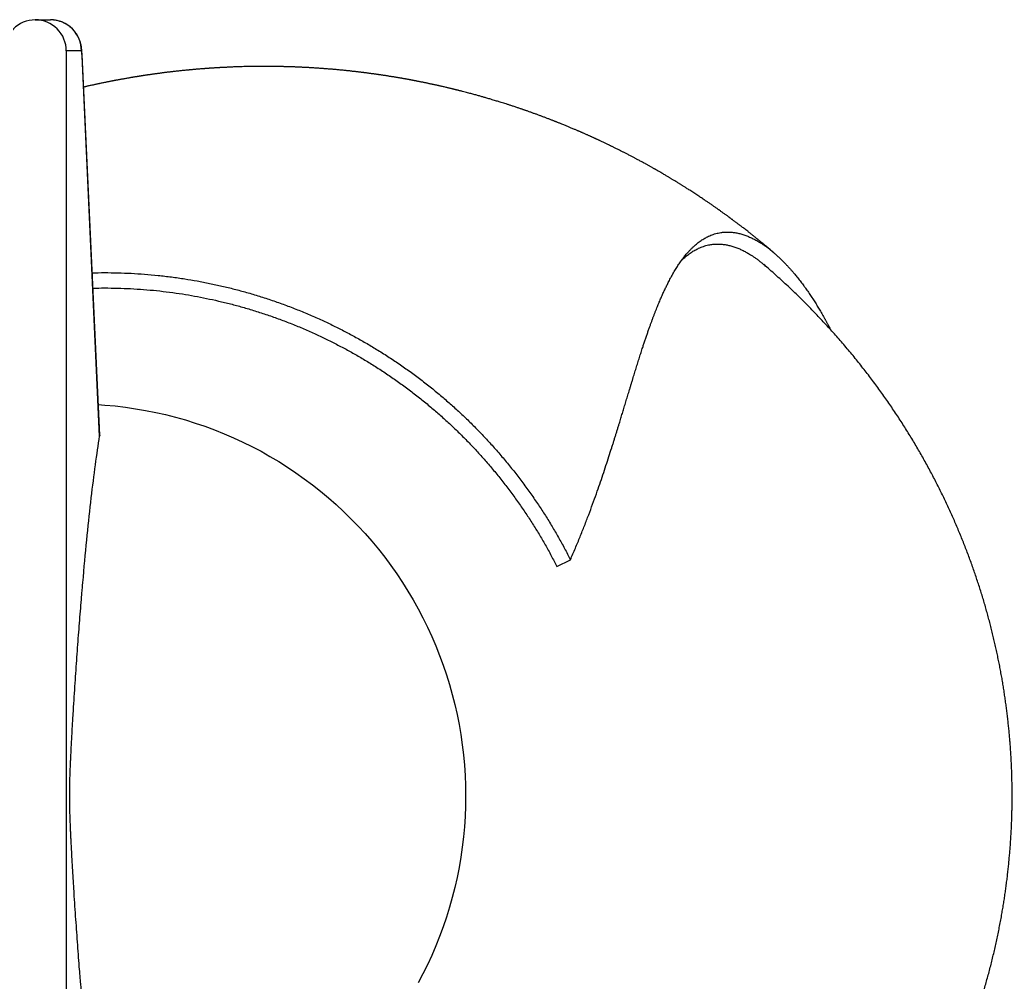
# Model space of a CAD drawing. Header units: millimetres. Extents: x 0 to 594, y 0 to 420.
# Drawn here: x 181.61 to 197.6, y 302.98 to 318.48 of the extents above; entities that cross this region are included whole.
import ezdxf

# ---------------------------------------------------------------- set-up
doc = ezdxf.new("R2010")
doc.units = ezdxf.units.MM

msp = doc.modelspace()

# ---------------------------------------------------------------- linework, layer by layer
at = {"color": 7, "linetype": 'Continuous', "lineweight": 25}
for p, q in [((181.856, 318.483), (182.1, 318.483)), ((182.6, 317.983), (182.356, 317.983)), ((182.356, 317.983), (182.356, 293.983)), ((182.894, 311.791), (182.61, 317.922)), ((182.893, 311.779), (182.61, 317.899)), ((182.894, 311.791), (182.893, 311.779)), ((190.262, 309.676), (190.48, 309.787))]:
    msp.add_line(p, q, dxfattribs=at)
at = {"color": 7, "linetype": 'Continuous', "lineweight": 25, "flags": 128}
for points in [[(182.61, 317.899), (182.609, 317.914), (182.608, 317.928), (182.607, 317.94), (182.606, 317.951), (182.605, 317.961), (182.604, 317.969), (182.603, 317.975), (182.602, 317.979), (182.601, 317.982), (182.6, 317.983)], [(182.61, 317.899), (182.61, 317.919), (182.61, 317.922)], [(182.871, 312.286), (182.979, 312.279), (183.144, 312.264), (183.308, 312.244), (183.471, 312.22), (183.634, 312.192), (183.796, 312.16), (183.957, 312.124), (184.117, 312.083), (184.276, 312.038), (184.433, 311.989), (184.59, 311.936), (184.745, 311.879), (184.898, 311.817), (185.05, 311.752), (185.2, 311.683), (185.348, 311.61), (185.494, 311.533), (185.638, 311.452), (185.78, 311.368), (185.919, 311.279), (186.057, 311.187), (186.191, 311.092), (186.324, 310.993), (186.453, 310.891), (186.58, 310.785), (186.704, 310.676), (186.826, 310.564), (186.944, 310.448), (187.059, 310.33), (187.171, 310.209), (187.28, 310.084), (187.386, 309.957), (187.488, 309.827), (187.587, 309.695), (187.682, 309.56), (187.774, 309.422), (187.862, 309.283), (187.946, 309.14), (188.027, 308.996), (188.104, 308.85), (188.177, 308.702), (188.246, 308.551), (188.311, 308.4), (188.372, 308.246), (188.429, 308.091), (188.483, 307.934), (188.531, 307.776), (188.576, 307.617), (188.617, 307.457), (188.653, 307.296), (188.686, 307.134), (188.714, 306.971), (188.737, 306.807), (188.757, 306.643), (188.772, 306.478), (188.783, 306.313), (188.789, 306.148), (188.791, 305.983), (188.789, 305.817), (188.783, 305.652), (188.772, 305.487), (188.757, 305.323), (188.737, 305.158), (188.714, 304.995), (188.686, 304.832), (188.653, 304.67), (188.617, 304.508), (188.576, 304.348), (188.531, 304.189), (188.483, 304.031), (188.429, 303.875), (188.372, 303.72), (188.311, 303.566), (188.246, 303.414), (188.177, 303.264), (188.104, 303.116), (188.027, 302.969)]]:
    msp.add_lwpolyline(points, dxfattribs=at)
at = {"color": 7, "linetype": 'Continuous', "lineweight": 25}
for centre, start, end in [((181.857, 317.983), 90.0393, 180.0393), ((181.856, 317.983), 359.9607, 89.9607), ((182.1, 317.983), 359.9607, 89.9607)]:
    msp.add_arc(centre, 0.5, start, end, dxfattribs=at)
for points, knots in [([(182.61, 317.922), (182.61, 317.925), (182.609, 317.935), (182.608, 317.952), (182.607, 317.974), (182.605, 317.994), (182.603, 318.013), (182.601, 318.029), (182.599, 318.044), (182.597, 318.058), (182.594, 318.073), (182.591, 318.088), (182.587, 318.105), (182.582, 318.123), (182.576, 318.142), (182.568, 318.163), (182.559, 318.184), (182.549, 318.206), (182.537, 318.228), (182.524, 318.25), (182.509, 318.271), (182.494, 318.292), (182.477, 318.312), (182.459, 318.332), (182.44, 318.35), (182.42, 318.367), (182.4, 318.384), (182.378, 318.399), (182.356, 318.413), (182.332, 318.426), (182.308, 318.438), (182.281, 318.449), (182.254, 318.459), (182.225, 318.467), (182.197, 318.474), (182.169, 318.478), (182.14, 318.481), (182.118, 318.483), (182.104, 318.483), (182.1, 318.483)], [0, 0, 0, 0, 0.0133721, 0.0422196, 0.0729642, 0.1087514, 0.1373366, 0.1595844, 0.1803701, 0.1998812, 0.2190308, 0.2383154, 0.2584172, 0.2798914, 0.3030661, 0.3279671, 0.3543238, 0.3817344, 0.4098453, 0.4384109, 0.4672748, 0.4963391, 0.5255418, 0.5548435, 0.584218, 0.6136478, 0.6431207, 0.6726278, 0.7021627, 0.7317205, 0.7612975, 0.794235, 0.8270008, 0.859505, 0.8917624, 0.9237874, 0.9555918, 0.987185, 1, 1, 1, 1]), ([(193.764, 314.728), (193.757, 314.734), (193.74, 314.748), (193.714, 314.771), (193.684, 314.796), (193.654, 314.821), (193.63, 314.841), (193.611, 314.857), (193.596, 314.869), (193.577, 314.885), (193.557, 314.902), (193.535, 314.919), (193.516, 314.935), (193.501, 314.947), (193.487, 314.958), (193.473, 314.969), (193.458, 314.982), (193.44, 314.996), (193.422, 315.01), (193.404, 315.025), (193.386, 315.039), (193.369, 315.053), (193.353, 315.065), (193.333, 315.081), (193.309, 315.099), (193.282, 315.12), (193.256, 315.14), (193.235, 315.156), (193.218, 315.169), (193.206, 315.178), (193.193, 315.188), (193.18, 315.198), (193.166, 315.209), (193.151, 315.22), (193.136, 315.231), (193.121, 315.242), (193.106, 315.253), (193.092, 315.264), (193.078, 315.274), (193.067, 315.282), (193.057, 315.29), (193.049, 315.296), (193.042, 315.301), (193.034, 315.307), (193.023, 315.314), (193.01, 315.324), (192.994, 315.336), (192.975, 315.349), (192.955, 315.364), (192.935, 315.378), (192.916, 315.392), (192.899, 315.404), (192.884, 315.415), (192.87, 315.425), (192.858, 315.433), (192.843, 315.444), (192.825, 315.456), (192.805, 315.471), (192.784, 315.485), (192.763, 315.5), (192.742, 315.514), (192.72, 315.529), (192.7, 315.543), (192.68, 315.556), (192.659, 315.571), (192.635, 315.587), (192.608, 315.605), (192.579, 315.624), (192.549, 315.644), (192.517, 315.665), (192.484, 315.687), (192.452, 315.708), (192.421, 315.728), (192.392, 315.746), (192.366, 315.763), (192.342, 315.778), (192.32, 315.792), (192.301, 315.804), (192.284, 315.815), (192.267, 315.825), (192.249, 315.836), (192.231, 315.848), (192.211, 315.86), (192.189, 315.873), (192.167, 315.887), (192.144, 315.901), (192.124, 315.913), (192.106, 315.924), (192.09, 315.934), (192.073, 315.943), (192.055, 315.954), (192.035, 315.966), (192.012, 315.979), (191.988, 315.994), (191.964, 316.008), (191.941, 316.021), (191.921, 316.033), (191.904, 316.043), (191.889, 316.051), (191.877, 316.058), (191.868, 316.064), (191.86, 316.068), (191.851, 316.073), (191.841, 316.079), (191.828, 316.086), (191.814, 316.094), (191.797, 316.104), (191.778, 316.114), (191.759, 316.125), (191.74, 316.136), (191.721, 316.146), (191.702, 316.157), (191.681, 316.168), (191.657, 316.181), (191.632, 316.195), (191.607, 316.208), (191.582, 316.222), (191.559, 316.234), (191.539, 316.245), (191.521, 316.254), (191.502, 316.264), (191.482, 316.275), (191.459, 316.287), (191.436, 316.299), (191.412, 316.312), (191.389, 316.323), (191.368, 316.334), (191.348, 316.344), (191.329, 316.354), (191.308, 316.365), (191.286, 316.376), (191.262, 316.388), (191.238, 316.4), (191.215, 316.411), (191.193, 316.422), (191.174, 316.432), (191.156, 316.441), (191.14, 316.448), (191.125, 316.456), (191.109, 316.463), (191.092, 316.472), (191.073, 316.481), (191.052, 316.491), (191.03, 316.501), (191.006, 316.513), (190.983, 316.524), (190.962, 316.534), (190.943, 316.542), (190.927, 316.55), (190.913, 316.556), (190.902, 316.561), (190.892, 316.566), (190.882, 316.571), (190.87, 316.576), (190.856, 316.582), (190.841, 316.589), (190.826, 316.596), (190.811, 316.603), (190.797, 316.609), (190.78, 316.617), (190.763, 316.624), (190.744, 316.633), (190.724, 316.642), (190.703, 316.651), (190.685, 316.659), (190.669, 316.666), (190.655, 316.672), (190.64, 316.679), (190.623, 316.686), (190.605, 316.694), (190.587, 316.701), (190.568, 316.71), (190.546, 316.719), (190.521, 316.729), (190.496, 316.74), (190.472, 316.75), (190.449, 316.76), (190.425, 316.77), (190.4, 316.78), (190.373, 316.791), (190.345, 316.802), (190.32, 316.812), (190.299, 316.821), (190.28, 316.828), (190.264, 316.835), (190.247, 316.841), (190.231, 316.848), (190.214, 316.854), (190.196, 316.861), (190.175, 316.87), (190.154, 316.878), (190.131, 316.887), (190.109, 316.895), (190.085, 316.904), (190.062, 316.913), (190.039, 316.922), (190.015, 316.93), (189.992, 316.939), (189.968, 316.948), (189.944, 316.957), (189.921, 316.965), (189.899, 316.973), (189.876, 316.981), (189.853, 316.989), (189.83, 316.998), (189.806, 317.006), (189.782, 317.015), (189.76, 317.022), (189.74, 317.029), (189.722, 317.036), (189.704, 317.042), (189.685, 317.048), (189.663, 317.055), (189.64, 317.063), (189.615, 317.072), (189.588, 317.081), (189.561, 317.09), (189.535, 317.098), (189.51, 317.106), (189.487, 317.114), (189.458, 317.123), (189.425, 317.134), (189.385, 317.146), (189.35, 317.157), (189.321, 317.166), (189.29, 317.176), (189.256, 317.186), (189.219, 317.197), (189.182, 317.208), (189.149, 317.218), (189.12, 317.226), (189.093, 317.234), (189.068, 317.241), (189.041, 317.249), (189.014, 317.257), (188.985, 317.265), (188.955, 317.273), (188.924, 317.281), (188.892, 317.29), (188.858, 317.299), (188.822, 317.309), (188.783, 317.319), (188.749, 317.328), (188.721, 317.335), (188.702, 317.34), (188.685, 317.344), (188.671, 317.348), (188.658, 317.351), (188.646, 317.354), (188.634, 317.357), (188.623, 317.359), (188.613, 317.362), (188.603, 317.364), (188.593, 317.367), (188.581, 317.37), (188.567, 317.373), (188.551, 317.377), (188.533, 317.381), (188.512, 317.386), (188.488, 317.392), (188.462, 317.398), (188.434, 317.405), (188.408, 317.411), (188.384, 317.416), (188.363, 317.421), (188.345, 317.425), (188.327, 317.429), (188.31, 317.433), (188.292, 317.436), (188.277, 317.44), (188.264, 317.443), (188.252, 317.445), (188.238, 317.448), (188.222, 317.451), (188.204, 317.455), (188.185, 317.459), (188.165, 317.464), (188.144, 317.468), (188.123, 317.472), (188.1, 317.477), (188.077, 317.481), (188.054, 317.486), (188.032, 317.49), (188.012, 317.494), (187.993, 317.498), (187.977, 317.501), (187.963, 317.504), (187.95, 317.506), (187.936, 317.509), (187.924, 317.511), (187.912, 317.514), (187.901, 317.516), (187.89, 317.518), (187.88, 317.52), (187.869, 317.522), (187.857, 317.524), (187.844, 317.526), (187.829, 317.529), (187.813, 317.532), (187.796, 317.535), (187.779, 317.538), (187.761, 317.541), (187.744, 317.544), (187.727, 317.547), (187.711, 317.55), (187.695, 317.552), (187.679, 317.555), (187.662, 317.558), (187.643, 317.561), (187.623, 317.564), (187.601, 317.568), (187.578, 317.571), (187.555, 317.575), (187.533, 317.579), (187.51, 317.582), (187.488, 317.586), (187.466, 317.589), (187.446, 317.592), (187.428, 317.595), (187.412, 317.597), (187.399, 317.599), (187.387, 317.6), (187.374, 317.602), (187.359, 317.605), (187.341, 317.607), (187.321, 317.61), (187.298, 317.613), (187.275, 317.616), (187.251, 317.619), (187.227, 317.623), (187.204, 317.626), (187.181, 317.629), (187.159, 317.631), (187.14, 317.634), (187.122, 317.636), (187.104, 317.638), (187.086, 317.64), (187.068, 317.643), (187.049, 317.645), (187.029, 317.647), (187.007, 317.65), (186.983, 317.652), (186.958, 317.655), (186.935, 317.658), (186.914, 317.66), (186.894, 317.662), (186.875, 317.664), (186.854, 317.666), (186.83, 317.669), (186.802, 317.671), (186.771, 317.674), (186.737, 317.678), (186.704, 317.681), (186.673, 317.683), (186.645, 317.686), (186.62, 317.688), (186.595, 317.69), (186.567, 317.692), (186.54, 317.694), (186.514, 317.696), (186.49, 317.698), (186.465, 317.7), (186.44, 317.702), (186.415, 317.703), (186.388, 317.705), (186.361, 317.707), (186.334, 317.709), (186.308, 317.71), (186.284, 317.712), (186.264, 317.713), (186.245, 317.714), (186.227, 317.715), (186.207, 317.716), (186.185, 317.717), (186.162, 317.718), (186.139, 317.719), (186.117, 317.72), (186.096, 317.721), (186.074, 317.722), (186.05, 317.723), (186.025, 317.724), (186.003, 317.725), (185.981, 317.725), (185.959, 317.726), (185.935, 317.727), (185.91, 317.728), (185.883, 317.728), (185.855, 317.729), (185.827, 317.73), (185.799, 317.73), (185.772, 317.731), (185.749, 317.731), (185.729, 317.731), (185.712, 317.732), (185.694, 317.732), (185.675, 317.732), (185.653, 317.732), (185.628, 317.732), (185.603, 317.733), (185.578, 317.733), (185.552, 317.733), (185.52, 317.733), (185.484, 317.733), (185.443, 317.732), (185.405, 317.732), (185.372, 317.732), (185.341, 317.731), (185.305, 317.731), (185.264, 317.73), (185.215, 317.729), (185.174, 317.727), (185.14, 317.726), (185.115, 317.726), (185.09, 317.725), (185.063, 317.724), (185.034, 317.723), (185.007, 317.721), (184.981, 317.72), (184.958, 317.719), (184.936, 317.718), (184.916, 317.717), (184.898, 317.716), (184.883, 317.716), (184.869, 317.715), (184.855, 317.714), (184.841, 317.713), (184.829, 317.713), (184.817, 317.712), (184.804, 317.711), (184.788, 317.71), (184.772, 317.709), (184.754, 317.708), (184.735, 317.707), (184.715, 317.706), (184.695, 317.705), (184.677, 317.703), (184.661, 317.702), (184.646, 317.701), (184.632, 317.7), (184.62, 317.699), (184.609, 317.699), (184.599, 317.698), (184.59, 317.697), (184.58, 317.696), (184.567, 317.696), (184.553, 317.694), (184.535, 317.693), (184.515, 317.691), (184.493, 317.69), (184.47, 317.688), (184.447, 317.686), (184.425, 317.684), (184.404, 317.682), (184.386, 317.68), (184.367, 317.679), (184.348, 317.677), (184.328, 317.675), (184.305, 317.673), (184.28, 317.67), (184.253, 317.668), (184.224, 317.665), (184.194, 317.662), (184.165, 317.658), (184.138, 317.656), (184.113, 317.653), (184.09, 317.65), (184.068, 317.648), (184.045, 317.645), (184.025, 317.643), (184.008, 317.641), (183.991, 317.639), (183.972, 317.636), (183.95, 317.634), (183.927, 317.631), (183.903, 317.627), (183.879, 317.624), (183.857, 317.621), (183.835, 317.619), (183.814, 317.616), (183.793, 317.613), (183.773, 317.61), (183.753, 317.607), (183.735, 317.605), (183.718, 317.602), (183.704, 317.6), (183.69, 317.598), (183.678, 317.597), (183.667, 317.595), (183.656, 317.593), (183.646, 317.592), (183.635, 317.59), (183.622, 317.588), (183.605, 317.586), (183.586, 317.583), (183.566, 317.58), (183.548, 317.577), (183.532, 317.574), (183.517, 317.572), (183.503, 317.57), (183.488, 317.567), (183.47, 317.564), (183.45, 317.561), (183.431, 317.558), (183.412, 317.555), (183.394, 317.552), (183.374, 317.548), (183.351, 317.544), (183.326, 317.54), (183.299, 317.535), (183.273, 317.53), (183.248, 317.526), (183.227, 317.522), (183.207, 317.518), (183.19, 317.515), (183.175, 317.512), (183.162, 317.51), (183.152, 317.508), (183.143, 317.506), (183.133, 317.505), (183.121, 317.502), (183.108, 317.5), (183.093, 317.497), (183.074, 317.493), (183.054, 317.489), (183.031, 317.485), (183.009, 317.48), (182.984, 317.475), (182.957, 317.47), (182.929, 317.464), (182.905, 317.459), (182.883, 317.454), (182.862, 317.45), (182.843, 317.446), (182.824, 317.442), (182.806, 317.438), (182.786, 317.433), (182.764, 317.428), (182.739, 317.423), (182.715, 317.418), (182.692, 317.412), (182.672, 317.408), (182.655, 317.404), (182.642, 317.401), (182.636, 317.399), (182.634, 317.399)], [0, 0, 0, 0, 0.001904, 0.004873, 0.007651, 0.010531, 0.013247, 0.014604, 0.016007, 0.017698, 0.020046, 0.022122, 0.023924, 0.025453, 0.026531, 0.027777, 0.029237, 0.030911, 0.032798, 0.034431, 0.036168, 0.037809, 0.039313, 0.040706, 0.043415, 0.045986, 0.048421, 0.050844, 0.051994, 0.053183, 0.05441, 0.055677, 0.056982, 0.058331, 0.059846, 0.06119, 0.062669, 0.064093, 0.065351, 0.066442, 0.067353, 0.068102, 0.068696, 0.069305, 0.070367, 0.071653, 0.073165, 0.074901, 0.076862, 0.078789, 0.080576, 0.082185, 0.083616, 0.084868, 0.086016, 0.087124, 0.089053, 0.09093, 0.092934, 0.094837, 0.096846, 0.098861, 0.100757, 0.10255, 0.104464, 0.106763, 0.109286, 0.111981, 0.114817, 0.117795, 0.120859, 0.123937, 0.12681, 0.129471, 0.13195, 0.134174, 0.136142, 0.137855, 0.139366, 0.140965, 0.142693, 0.144312, 0.146038, 0.148097, 0.150405, 0.152507, 0.154383, 0.156034, 0.157459, 0.158875, 0.160507, 0.16236, 0.164433, 0.166725, 0.169106, 0.171133, 0.172968, 0.174573, 0.175946, 0.177089, 0.177825, 0.178486, 0.179279, 0.180216, 0.181297, 0.182675, 0.184233, 0.18597, 0.187776, 0.189572, 0.191337, 0.193043, 0.194689, 0.197199, 0.199556, 0.201827, 0.204124, 0.206451, 0.207991, 0.209551, 0.21125, 0.213128, 0.215185, 0.217341, 0.219585, 0.221666, 0.223584, 0.225339, 0.227039, 0.228895, 0.230946, 0.233167, 0.235385, 0.237562, 0.239554, 0.241358, 0.242976, 0.244405, 0.245677, 0.247058, 0.248608, 0.25033, 0.252222, 0.254285, 0.256439, 0.258602, 0.260621, 0.262257, 0.263686, 0.264909, 0.265925, 0.266755, 0.267643, 0.268734, 0.269973, 0.271359, 0.272893, 0.274023, 0.275367, 0.276923, 0.278534, 0.280049, 0.282126, 0.283991, 0.285643, 0.287083, 0.288313, 0.289449, 0.291137, 0.292763, 0.29433, 0.296028, 0.297999, 0.300245, 0.302762, 0.304708, 0.306775, 0.308964, 0.311275, 0.313707, 0.31623, 0.318592, 0.320568, 0.322362, 0.323986, 0.325526, 0.327004, 0.328419, 0.330037, 0.331626, 0.333401, 0.335383, 0.337598, 0.339529, 0.341628, 0.34383, 0.345924, 0.347891, 0.350214, 0.352332, 0.354297, 0.356289, 0.358324, 0.360373, 0.362497, 0.3647, 0.366865, 0.368869, 0.370663, 0.372247, 0.373722, 0.375416, 0.377352, 0.379534, 0.381726, 0.38412, 0.386605, 0.38896, 0.39118, 0.393265, 0.395214, 0.398705, 0.402303, 0.40584, 0.408513, 0.411338, 0.414338, 0.417513, 0.420596, 0.423431, 0.426029, 0.428402, 0.430637, 0.432977, 0.435438, 0.438014, 0.440652, 0.443337, 0.446302, 0.449263, 0.45241, 0.455873, 0.459651, 0.461583, 0.463294, 0.464778, 0.466038, 0.467158, 0.468213, 0.4692, 0.47021, 0.471139, 0.471988, 0.47285, 0.473901, 0.475143, 0.476578, 0.478204, 0.480023, 0.482003, 0.484624, 0.487185, 0.489525, 0.491586, 0.49343, 0.495059, 0.49656, 0.49808, 0.499623, 0.501186, 0.50216, 0.503181, 0.504384, 0.505781, 0.507371, 0.509122, 0.510972, 0.512798, 0.514598, 0.516681, 0.518729, 0.520742, 0.522719, 0.524577, 0.526211, 0.527655, 0.528911, 0.530024, 0.531261, 0.532403, 0.533452, 0.534407, 0.53527, 0.536244, 0.537132, 0.538155, 0.539312, 0.540604, 0.542031, 0.543592, 0.545225, 0.546691, 0.548288, 0.549783, 0.551217, 0.552591, 0.553904, 0.555488, 0.557062, 0.55884, 0.560833, 0.56304, 0.564924, 0.566928, 0.568955, 0.570982, 0.572866, 0.574732, 0.576349, 0.577717, 0.578835, 0.57977, 0.580894, 0.582264, 0.583881, 0.585646, 0.587634, 0.589775, 0.59192, 0.594026, 0.59599, 0.598116, 0.600036, 0.601752, 0.603281, 0.60483, 0.606412, 0.608027, 0.609674, 0.611404, 0.613369, 0.615577, 0.617827, 0.619891, 0.621767, 0.623456, 0.625067, 0.626891, 0.628944, 0.63142, 0.634078, 0.636901, 0.639674, 0.642328, 0.644896, 0.647357, 0.649823, 0.652331, 0.65479, 0.657067, 0.659179, 0.661278, 0.663503, 0.665753, 0.668051, 0.670456, 0.672968, 0.675389, 0.677307, 0.679081, 0.680711, 0.682229, 0.683934, 0.685894, 0.688111, 0.689992, 0.692025, 0.693994, 0.695679, 0.698049, 0.70026, 0.702243, 0.704081, 0.705965, 0.708032, 0.710283, 0.712718, 0.715142, 0.717615, 0.720135, 0.722529, 0.724693, 0.726321, 0.727788, 0.729266, 0.730981, 0.732933, 0.73505, 0.737628, 0.740294, 0.742949, 0.74556, 0.748762, 0.751908, 0.754957, 0.757904, 0.760662, 0.763225, 0.767299, 0.771553, 0.776043, 0.778339, 0.780567, 0.782725, 0.78499, 0.787525, 0.790331, 0.792331, 0.794443, 0.796426, 0.798155, 0.799692, 0.800964, 0.802121, 0.803455, 0.804678, 0.805789, 0.80679, 0.807856, 0.809203, 0.810832, 0.812309, 0.81396, 0.815785, 0.817633, 0.819251, 0.820673, 0.821981, 0.823179, 0.824267, 0.825244, 0.826111, 0.826876, 0.827729, 0.828756, 0.830087, 0.831629, 0.833381, 0.835344, 0.83748, 0.83949, 0.841484, 0.843264, 0.844819, 0.846151, 0.847751, 0.849445, 0.851238, 0.853795, 0.856486, 0.859203, 0.861925, 0.864529, 0.866909, 0.869065, 0.871029, 0.872993, 0.874991, 0.877024, 0.878224, 0.879658, 0.881343, 0.883279, 0.885428, 0.887583, 0.889713, 0.891645, 0.893556, 0.895447, 0.897318, 0.899126, 0.900764, 0.902498, 0.903979, 0.90525, 0.90643, 0.907523, 0.908512, 0.909419, 0.910242, 0.911058, 0.912247, 0.913715, 0.915462, 0.917487, 0.918904, 0.920388, 0.921741, 0.922938, 0.924032, 0.925906, 0.927681, 0.929356, 0.930931, 0.932508, 0.934293, 0.936294, 0.938511, 0.940942, 0.943513, 0.945536, 0.947485, 0.949236, 0.950789, 0.952142, 0.953199, 0.954092, 0.954843, 0.955691, 0.956702, 0.957874, 0.959209, 0.960864, 0.962716, 0.964713, 0.966714, 0.968696, 0.971426, 0.973868, 0.976022, 0.977889, 0.979666, 0.981486, 0.983076, 0.984698, 0.986417, 0.988399, 0.990649, 0.992869, 0.994873, 0.996662, 0.998236, 0.999543, 1, 1, 1, 1]), ([(190.48, 309.787), (190.507, 309.849), (190.562, 309.974), (190.637, 310.156), (190.708, 310.335), (190.776, 310.511), (190.839, 310.682), (190.899, 310.847), (190.954, 311.005), (191.005, 311.156), (191.054, 311.304), (191.101, 311.448), (191.137, 311.561), (191.164, 311.644), (191.181, 311.699), (191.198, 311.753), (191.214, 311.807), (191.231, 311.86), (191.247, 311.913), (191.262, 311.961), (191.276, 312.005), (191.288, 312.046), (191.3, 312.085), (191.312, 312.125), (191.324, 312.164), (191.336, 312.203), (191.353, 312.259), (191.374, 312.33), (191.4, 312.416), (191.42, 312.481), (191.434, 312.526), (191.441, 312.551), (191.449, 312.575), (191.456, 312.6), (191.464, 312.625), (191.471, 312.649), (191.479, 312.673), (191.493, 312.719), (191.513, 312.787), (191.54, 312.874), (191.567, 312.96), (191.594, 313.045), (191.62, 313.127), (191.644, 313.201), (191.666, 313.267), (191.686, 313.327), (191.706, 313.387), (191.726, 313.445), (191.746, 313.501), (191.765, 313.554), (191.782, 313.602), (191.799, 313.648), (191.816, 313.693), (191.833, 313.737), (191.849, 313.78), (191.866, 313.822), (191.887, 313.875), (191.912, 313.936), (191.942, 314.007), (191.972, 314.073), (192, 314.135), (192.029, 314.194), (192.054, 314.245), (192.076, 314.287), (192.091, 314.316), (192.102, 314.337), (192.11, 314.35), (192.117, 314.363), (192.128, 314.383), (192.144, 314.411), (192.164, 314.444), (192.184, 314.477), (192.204, 314.509), (192.225, 314.54), (192.245, 314.57), (192.265, 314.599), (192.286, 314.627), (192.306, 314.654), (192.327, 314.681), (192.348, 314.706), (192.373, 314.735), (192.402, 314.767), (192.435, 314.802), (192.467, 314.832), (192.498, 314.859), (192.527, 314.884), (192.556, 314.906), (192.586, 314.927), (192.616, 314.947), (192.646, 314.965), (192.676, 314.982), (192.709, 314.998), (192.745, 315.014), (192.784, 315.028), (192.824, 315.04), (192.864, 315.05), (192.91, 315.058), (192.964, 315.064), (193.024, 315.066), (193.086, 315.062), (193.148, 315.054), (193.211, 315.04), (193.275, 315.022), (193.327, 315.002), (193.368, 314.985), (193.397, 314.972), (193.426, 314.958), (193.455, 314.943), (193.484, 314.927), (193.514, 314.91), (193.54, 314.894), (193.564, 314.879), (193.584, 314.865), (193.605, 314.851), (193.625, 314.837), (193.646, 314.822), (193.667, 314.807), (193.687, 314.791), (193.715, 314.769), (193.751, 314.74), (193.793, 314.703), (193.836, 314.664), (193.879, 314.622), (193.92, 314.582), (193.957, 314.543), (193.992, 314.506), (194.026, 314.468), (194.06, 314.429), (194.092, 314.392), (194.12, 314.357), (194.145, 314.327), (194.17, 314.295), (194.194, 314.263), (194.219, 314.23), (194.244, 314.196), (194.277, 314.152), (194.316, 314.095), (194.363, 314.027), (194.407, 313.958), (194.45, 313.89), (194.491, 313.823), (194.527, 313.762), (194.558, 313.707), (194.579, 313.671), (194.593, 313.644), (194.602, 313.629), (194.61, 313.613), (194.619, 313.597), (194.633, 313.571), (194.651, 313.537), (194.666, 313.509), (194.672, 313.496)], [0, 0, 0, 0, 0.009897, 0.01982, 0.029724, 0.039659, 0.049571, 0.059511, 0.068862, 0.078242, 0.087591, 0.096977, 0.106323, 0.110085, 0.113854, 0.117574, 0.121309, 0.125056, 0.128817, 0.13259, 0.135511, 0.13844, 0.141378, 0.144324, 0.147279, 0.150242, 0.153164, 0.159936, 0.166755, 0.173622, 0.175654, 0.17769, 0.179731, 0.181776, 0.183824, 0.185877, 0.187934, 0.189969, 0.197657, 0.205406, 0.213215, 0.221086, 0.228948, 0.236645, 0.242734, 0.24886, 0.255021, 0.261219, 0.267366, 0.273414, 0.278626, 0.283863, 0.289125, 0.294412, 0.299724, 0.304955, 0.310061, 0.319481, 0.328977, 0.338548, 0.347295, 0.356102, 0.36497, 0.370855, 0.376767, 0.379069, 0.381304, 0.383542, 0.385784, 0.391868, 0.397978, 0.404113, 0.410273, 0.416452, 0.422514, 0.428598, 0.434704, 0.440832, 0.446981, 0.453152, 0.459237, 0.468809, 0.478425, 0.488086, 0.496279, 0.504439, 0.512625, 0.520836, 0.529071, 0.537234, 0.54541, 0.553604, 0.56393, 0.574225, 0.584512, 0.594815, 0.605134, 0.620288, 0.635454, 0.650629, 0.665796, 0.680948, 0.696141, 0.711293, 0.717946, 0.724644, 0.731334, 0.738012, 0.744676, 0.751327, 0.757987, 0.762601, 0.767207, 0.771805, 0.776395, 0.780975, 0.785548, 0.790112, 0.794678, 0.804083, 0.813445, 0.822763, 0.832041, 0.841462, 0.848828, 0.856161, 0.863462, 0.870758, 0.878172, 0.883444, 0.888697, 0.893932, 0.899147, 0.904342, 0.909615, 0.915001, 0.924819, 0.934563, 0.944231, 0.952935, 0.961577, 0.970154, 0.975781, 0.981379, 0.983142, 0.984981, 0.986818, 0.988652, 0.990482, 0.995773, 1, 1, 1, 1]), ([(192.274, 314.612), (192.286, 314.622), (192.306, 314.642), (192.337, 314.669), (192.367, 314.692), (192.396, 314.715), (192.426, 314.736), (192.456, 314.755), (192.486, 314.773), (192.517, 314.789), (192.55, 314.805), (192.586, 314.821), (192.626, 314.835), (192.665, 314.847), (192.705, 314.857), (192.752, 314.865), (192.805, 314.871), (192.866, 314.873), (192.927, 314.869), (192.989, 314.861), (193.052, 314.847), (193.116, 314.829), (193.168, 314.81), (193.209, 314.793), (193.237, 314.78), (193.266, 314.766), (193.295, 314.751), (193.324, 314.735), (193.353, 314.718), (193.38, 314.702), (193.403, 314.688), (193.423, 314.674), (193.444, 314.66), (193.464, 314.646), (193.484, 314.631), (193.505, 314.616), (193.525, 314.6), (193.553, 314.578), (193.578, 314.558), (193.597, 314.542), (193.601, 314.538)], [0, 0, 0, 0, 0.028827, 0.053781, 0.078632, 0.103563, 0.12857, 0.153652, 0.178514, 0.203415, 0.228371, 0.259821, 0.291177, 0.322506, 0.353886, 0.385314, 0.431471, 0.477663, 0.523881, 0.570075, 0.616222, 0.662495, 0.708644, 0.728907, 0.749307, 0.769683, 0.79002, 0.810318, 0.830574, 0.850859, 0.864912, 0.87894, 0.892942, 0.90692, 0.920871, 0.934797, 0.948696, 0.962603, 0.991247, 1, 1, 1, 1]), ([(197.601, 305.983), (197.6, 306.015), (197.6, 306.061), (197.6, 306.128), (197.599, 306.185), (197.597, 306.253), (197.595, 306.325), (197.593, 306.4), (197.589, 306.477), (197.586, 306.557), (197.581, 306.638), (197.576, 306.72), (197.57, 306.804), (197.563, 306.888), (197.556, 306.973), (197.548, 307.059), (197.539, 307.146), (197.529, 307.232), (197.519, 307.32), (197.508, 307.407), (197.496, 307.495), (197.483, 307.584), (197.47, 307.673), (197.456, 307.762), (197.441, 307.851), (197.425, 307.94), (197.408, 308.03), (197.391, 308.12), (197.372, 308.21), (197.353, 308.301), (197.333, 308.391), (197.313, 308.482), (197.291, 308.573), (197.268, 308.664), (197.245, 308.755), (197.221, 308.847), (197.196, 308.938), (197.17, 309.03), (197.143, 309.122), (197.115, 309.214), (197.086, 309.306), (197.057, 309.398), (197.026, 309.49), (196.995, 309.582), (196.963, 309.675), (196.929, 309.767), (196.895, 309.86), (196.86, 309.953), (196.823, 310.045), (196.786, 310.138), (196.748, 310.231), (196.709, 310.324), (196.669, 310.417), (196.628, 310.509), (196.585, 310.602), (196.542, 310.695), (196.498, 310.788), (196.453, 310.881), (196.406, 310.974), (196.359, 311.067), (196.31, 311.159), (196.261, 311.252), (196.21, 311.345), (196.158, 311.437), (196.106, 311.53), (196.052, 311.622), (195.997, 311.714), (195.941, 311.807), (195.883, 311.899), (195.825, 311.99), (195.766, 312.082), (195.705, 312.173), (195.643, 312.265), (195.58, 312.356), (195.516, 312.447), (195.451, 312.537), (195.385, 312.628), (195.317, 312.718), (195.248, 312.808), (195.179, 312.897), (195.108, 312.986), (195.035, 313.075), (194.962, 313.164), (194.887, 313.252), (194.812, 313.339), (194.735, 313.427), (194.656, 313.514), (194.577, 313.6), (194.496, 313.686), (194.415, 313.772), (194.332, 313.857), (194.248, 313.942), (194.162, 314.026), (194.076, 314.109), (193.988, 314.192), (193.899, 314.274), (193.809, 314.356), (193.718, 314.437), (193.647, 314.499), (193.607, 314.533), (193.598, 314.541)], [0, 0, 0, 0, 0.007941, 0.011102, 0.016359, 0.021815, 0.02767, 0.033787, 0.040113, 0.046603, 0.05323, 0.059972, 0.066812, 0.07374, 0.080748, 0.087828, 0.094976, 0.102189, 0.109464, 0.116801, 0.124197, 0.131653, 0.139168, 0.146743, 0.154378, 0.162074, 0.169831, 0.177652, 0.185536, 0.193486, 0.201502, 0.209587, 0.217742, 0.225968, 0.234268, 0.242642, 0.251093, 0.259623, 0.268232, 0.276924, 0.2857, 0.294561, 0.30351, 0.312548, 0.321678, 0.330901, 0.340219, 0.349634, 0.359148, 0.368763, 0.37848, 0.388301, 0.398228, 0.408263, 0.418408, 0.428665, 0.439034, 0.449519, 0.46012, 0.470839, 0.481678, 0.492639, 0.503723, 0.514932, 0.526267, 0.537729, 0.549321, 0.561044, 0.572898, 0.584886, 0.597009, 0.609268, 0.621664, 0.634199, 0.646874, 0.659689, 0.672646, 0.685746, 0.69899, 0.712379, 0.725914, 0.739596, 0.753425, 0.767402, 0.781528, 0.795803, 0.810229, 0.824805, 0.839532, 0.854411, 0.869442, 0.884625, 0.89996, 0.915448, 0.931088, 0.946882, 0.962828, 0.978927, 0.995179, 1, 1, 1, 1]), ([(182.773, 314.409), (182.838, 314.41), (182.976, 314.412), (183.186, 314.409), (183.402, 314.401), (183.618, 314.387), (183.834, 314.367), (184.049, 314.342), (184.26, 314.312), (184.465, 314.278), (184.665, 314.239), (184.865, 314.195), (185.063, 314.147), (185.264, 314.093), (185.468, 314.032), (185.674, 313.965), (185.878, 313.893), (186.08, 313.815), (186.28, 313.733), (186.475, 313.646), (186.663, 313.557), (186.845, 313.465), (187.025, 313.369), (187.203, 313.268), (187.382, 313.161), (187.561, 313.047), (187.741, 312.927), (187.918, 312.802), (188.092, 312.672), (188.262, 312.538), (188.425, 312.402), (188.582, 312.265), (188.733, 312.127), (188.88, 311.985), (189.023, 311.84), (189.166, 311.688), (189.308, 311.529), (189.448, 311.364), (189.584, 311.196), (189.716, 311.024), (189.843, 310.848), (189.964, 310.673), (190.077, 310.498), (190.185, 310.324), (190.288, 310.148), (190.387, 309.969), (190.449, 309.848), (190.48, 309.787)], [0, 0, 0, 0, 0.020785, 0.043633, 0.066481, 0.08933, 0.112178, 0.135026, 0.157875, 0.179417, 0.20096, 0.222503, 0.244046, 0.265589, 0.288437, 0.311285, 0.334133, 0.356982, 0.37983, 0.402678, 0.424221, 0.445764, 0.467307, 0.48885, 0.510392, 0.533241, 0.556089, 0.578937, 0.601786, 0.624634, 0.647482, 0.669025, 0.690568, 0.712111, 0.733653, 0.755196, 0.778044, 0.800893, 0.823741, 0.846589, 0.869438, 0.892286, 0.913829, 0.935372, 0.956914, 0.978457, 1, 1, 1, 1]), ([(182.784, 314.162), (182.847, 314.163), (182.979, 314.165), (183.182, 314.162), (183.392, 314.154), (183.602, 314.141), (183.811, 314.122), (184.02, 314.098), (184.224, 314.069), (184.423, 314.035), (184.618, 313.997), (184.811, 313.955), (185.004, 313.908), (185.199, 313.855), (185.397, 313.796), (185.597, 313.731), (185.795, 313.661), (185.991, 313.586), (186.186, 313.506), (186.374, 313.422), (186.557, 313.335), (186.734, 313.246), (186.909, 313.153), (187.081, 313.055), (187.255, 312.951), (187.429, 312.841), (187.604, 312.724), (187.775, 312.602), (187.944, 312.476), (188.109, 312.346), (188.267, 312.214), (188.42, 312.081), (188.566, 311.947), (188.709, 311.809), (188.848, 311.668), (188.987, 311.521), (189.124, 311.367), (189.261, 311.207), (189.393, 311.043), (189.521, 310.876), (189.644, 310.706), (189.761, 310.536), (189.871, 310.366), (189.976, 310.197), (190.076, 310.026), (190.172, 309.852), (190.232, 309.734), (190.262, 309.676)], [0, 0, 0, 0, 0.020404, 0.043261, 0.066119, 0.088976, 0.111833, 0.13469, 0.157547, 0.179099, 0.20065, 0.222201, 0.243752, 0.265303, 0.28816, 0.311018, 0.333875, 0.356732, 0.379589, 0.402446, 0.423998, 0.445549, 0.4671, 0.488651, 0.510202, 0.533059, 0.555917, 0.578774, 0.601631, 0.624488, 0.647345, 0.668896, 0.690448, 0.711999, 0.73355, 0.755101, 0.777958, 0.800815, 0.823673, 0.84653, 0.869387, 0.892244, 0.913795, 0.935347, 0.956898, 0.978449, 1, 1, 1, 1]), ([(182.893, 300.186), (182.87, 300.329), (182.848, 300.484), (182.803, 300.815), (182.781, 300.992), (182.737, 301.368), (182.716, 301.568), (182.673, 301.99), (182.652, 302.212), (182.621, 302.564), (182.61, 302.684), (182.595, 302.868), (182.59, 302.931), (182.582, 303.025), (182.58, 303.057), (182.574, 303.121), (182.572, 303.153), (182.559, 303.314), (182.549, 303.446), (182.529, 303.716), (182.52, 303.853), (182.505, 304.064), (182.5, 304.135), (182.491, 304.279), (182.486, 304.351), (182.479, 304.462), (182.477, 304.499), (182.472, 304.573), (182.47, 304.611), (182.463, 304.724), (182.458, 304.801), (182.451, 304.917), (182.449, 304.957), (182.445, 305.036), (182.443, 305.076), (182.438, 305.157), (182.436, 305.198), (182.433, 305.261), (182.432, 305.282), (182.43, 305.324), (182.429, 305.346), (182.427, 305.389), (182.426, 305.411), (182.424, 305.455), (182.423, 305.477), (182.421, 305.523), (182.42, 305.546), (182.418, 305.593), (182.417, 305.616), (182.416, 305.665), (182.415, 305.69), (182.414, 305.729), (182.413, 305.742), (182.413, 305.762), (182.413, 305.769), (182.413, 305.783), (182.412, 305.789), (182.412, 305.824), (182.411, 305.852), (182.411, 305.895), (182.411, 305.909), (182.41, 305.931), (182.41, 305.938), (182.41, 305.953), (182.41, 305.961), (182.41, 305.997), (182.41, 306.026), (182.411, 306.07), (182.411, 306.084), (182.411, 306.105), (182.411, 306.112), (182.411, 306.127), (182.412, 306.134), (182.412, 306.169), (182.413, 306.196), (182.414, 306.248), (182.415, 306.274), (182.416, 306.312), (182.416, 306.324), (182.417, 306.349), (182.418, 306.361), (182.419, 306.397), (182.42, 306.42), (182.422, 306.467), (182.423, 306.489), (182.425, 306.534), (182.426, 306.556), (182.429, 306.621), (182.431, 306.664), (182.435, 306.748), (182.437, 306.789), (182.442, 306.871), (182.444, 306.911), (182.448, 306.991), (182.45, 307.03), (182.455, 307.109), (182.457, 307.147), (182.462, 307.224), (182.464, 307.263), (182.471, 307.376), (182.476, 307.451), (182.485, 307.598), (182.49, 307.671), (182.499, 307.815), (182.504, 307.886), (182.519, 308.097), (182.528, 308.235), (182.548, 308.504), (182.558, 308.636), (182.578, 308.895), (182.589, 309.021), (182.601, 309.176), (182.604, 309.207), (182.609, 309.268), (182.612, 309.298), (182.62, 309.389), (182.625, 309.449), (182.651, 309.744), (182.672, 309.968), (182.715, 310.392), (182.737, 310.593), (182.78, 310.971), (182.803, 311.149), (182.848, 311.481), (182.87, 311.636), (182.893, 311.779)], [0, 0, 0, 0, 0.0625, 0.0625, 0.125, 0.125, 0.1875, 0.1875, 0.25, 0.25, 0.28125, 0.28125, 0.296875, 0.296875, 0.304688, 0.304688, 0.3125, 0.3125, 0.34375, 0.34375, 0.375, 0.375, 0.390625, 0.390625, 0.40625, 0.40625, 0.414063, 0.414063, 0.421875, 0.421875, 0.4375, 0.4375, 0.445313, 0.445313, 0.453125, 0.453125, 0.460938, 0.460938, 0.464844, 0.464844, 0.46875, 0.46875, 0.472656, 0.472656, 0.476563, 0.476563, 0.480469, 0.480469, 0.484375, 0.484375, 0.488281, 0.488281, 0.490234, 0.490234, 0.491211, 0.491211, 0.492188, 0.492188, 0.496094, 0.496094, 0.498047, 0.498047, 0.499023, 0.499023, 0.5, 0.5, 0.503906, 0.503906, 0.505859, 0.505859, 0.506836, 0.506836, 0.507813, 0.507813, 0.511719, 0.511719, 0.515625, 0.515625, 0.517578, 0.517578, 0.519531, 0.519531, 0.523438, 0.523438, 0.527344, 0.527344, 0.53125, 0.53125, 0.539063, 0.539063, 0.546875, 0.546875, 0.554688, 0.554688, 0.5625, 0.5625, 0.570313, 0.570313, 0.578125, 0.578125, 0.59375, 0.59375, 0.609375, 0.609375, 0.625, 0.625, 0.65625, 0.65625, 0.6875, 0.6875, 0.71875, 0.71875, 0.726563, 0.726563, 0.734375, 0.734375, 0.75, 0.75, 0.8125, 0.8125, 0.875, 0.875, 0.9375, 0.9375, 1, 1, 1, 1]), ([(187.329, 294.609), (187.372, 294.616), (187.462, 294.629), (187.598, 294.65), (187.736, 294.674), (187.875, 294.699), (188.012, 294.726), (188.15, 294.754), (188.286, 294.784), (188.423, 294.815), (188.559, 294.847), (188.694, 294.881), (188.829, 294.917), (188.963, 294.954), (189.096, 294.993), (189.229, 295.032), (189.361, 295.074), (189.493, 295.116), (189.624, 295.16), (189.754, 295.206), (189.883, 295.253), (190.012, 295.301), (190.14, 295.35), (190.267, 295.401), (190.393, 295.453), (190.518, 295.506), (190.643, 295.561), (190.766, 295.617), (190.889, 295.674), (191.011, 295.732), (191.132, 295.792), (191.252, 295.852), (191.371, 295.914), (191.489, 295.977), (191.606, 296.041), (191.722, 296.106), (191.837, 296.173), (191.951, 296.24), (192.064, 296.308), (192.176, 296.378), (192.286, 296.448), (192.396, 296.52), (192.505, 296.592), (192.612, 296.665), (192.719, 296.74), (192.824, 296.815), (192.928, 296.891), (193.031, 296.968), (193.133, 297.046), (193.233, 297.124), (193.333, 297.204), (193.431, 297.284), (193.528, 297.365), (193.624, 297.447), (193.719, 297.529), (193.812, 297.612), (193.905, 297.696), (193.996, 297.781), (194.086, 297.866), (194.174, 297.952), (194.262, 298.038), (194.348, 298.125), (194.433, 298.213), (194.517, 298.301), (194.599, 298.389), (194.681, 298.479), (194.761, 298.568), (194.84, 298.658), (194.917, 298.749), (194.994, 298.84), (195.069, 298.932), (195.143, 299.024), (195.216, 299.116), (195.287, 299.209), (195.358, 299.302), (195.427, 299.395), (195.495, 299.489), (195.561, 299.583), (195.627, 299.677), (195.691, 299.772), (195.754, 299.866), (195.816, 299.961), (195.877, 300.057), (195.937, 300.152), (195.995, 300.248), (196.052, 300.344), (196.108, 300.44), (196.163, 300.537), (196.217, 300.633), (196.27, 300.73), (196.321, 300.827), (196.372, 300.924), (196.421, 301.021), (196.469, 301.118), (196.516, 301.215), (196.562, 301.312), (196.607, 301.41), (196.65, 301.507), (196.693, 301.605), (196.735, 301.702), (196.775, 301.8), (196.815, 301.898), (196.853, 301.996), (196.89, 302.094), (196.927, 302.191), (196.962, 302.289), (196.996, 302.387), (197.03, 302.485), (197.062, 302.583), (197.093, 302.681), (197.124, 302.779), (197.153, 302.877), (197.181, 302.976), (197.209, 303.074), (197.235, 303.172), (197.261, 303.27), (197.285, 303.369), (197.309, 303.467), (197.331, 303.565), (197.353, 303.664), (197.374, 303.763), (197.394, 303.861), (197.413, 303.96), (197.43, 304.056), (197.446, 304.148), (197.461, 304.237), (197.475, 304.326), (197.488, 304.414), (197.5, 304.503), (197.512, 304.591), (197.523, 304.68), (197.533, 304.768), (197.543, 304.856), (197.551, 304.945), (197.559, 305.033), (197.567, 305.12), (197.573, 305.208), (197.579, 305.296), (197.584, 305.383), (197.589, 305.469), (197.592, 305.555), (197.595, 305.639), (197.597, 305.72), (197.599, 305.79), (197.6, 305.853), (197.6, 305.914), (197.6, 305.958), (197.601, 305.983)], [0, 0, 0, 0, 0.010294, 0.021295, 0.032271, 0.043222, 0.054146, 0.065042, 0.075907, 0.08674, 0.09754, 0.108304, 0.119032, 0.129722, 0.140373, 0.150982, 0.161549, 0.172072, 0.182549, 0.19298, 0.203363, 0.213696, 0.223978, 0.234208, 0.244386, 0.254508, 0.264575, 0.274586, 0.284538, 0.294431, 0.304265, 0.314037, 0.323747, 0.333394, 0.342977, 0.352496, 0.361948, 0.371335, 0.380654, 0.389905, 0.399087, 0.408199, 0.417242, 0.426214, 0.435115, 0.443944, 0.452701, 0.461385, 0.469995, 0.478533, 0.486996, 0.495385, 0.503699, 0.511939, 0.520104, 0.528194, 0.536208, 0.544147, 0.55201, 0.559798, 0.56751, 0.575147, 0.582708, 0.590194, 0.597605, 0.604941, 0.612201, 0.619388, 0.626499, 0.633537, 0.6405, 0.647391, 0.654208, 0.660952, 0.667625, 0.674225, 0.680754, 0.687213, 0.693601, 0.699919, 0.706169, 0.71235, 0.718463, 0.724509, 0.730489, 0.736403, 0.742252, 0.748037, 0.753758, 0.759418, 0.765015, 0.770552, 0.776028, 0.781446, 0.786806, 0.792108, 0.797355, 0.802546, 0.807683, 0.812767, 0.817799, 0.82278, 0.827711, 0.832593, 0.837428, 0.842216, 0.84696, 0.851659, 0.856315, 0.86093, 0.865505, 0.870041, 0.87454, 0.879002, 0.88343, 0.887824, 0.892187, 0.89652, 0.900824, 0.905102, 0.909354, 0.913583, 0.917792, 0.921981, 0.925718, 0.929433, 0.933128, 0.936803, 0.940459, 0.944097, 0.947717, 0.95132, 0.954907, 0.958479, 0.962035, 0.965576, 0.969101, 0.972608, 0.976096, 0.979559, 0.982987, 0.986354, 0.9896, 0.992647, 0.994801, 0.997046, 1, 1, 1, 1])]:
    msp.add_open_spline(points, degree=3, knots=knots, dxfattribs=at)

doc.saveas('drawing.dxf')
